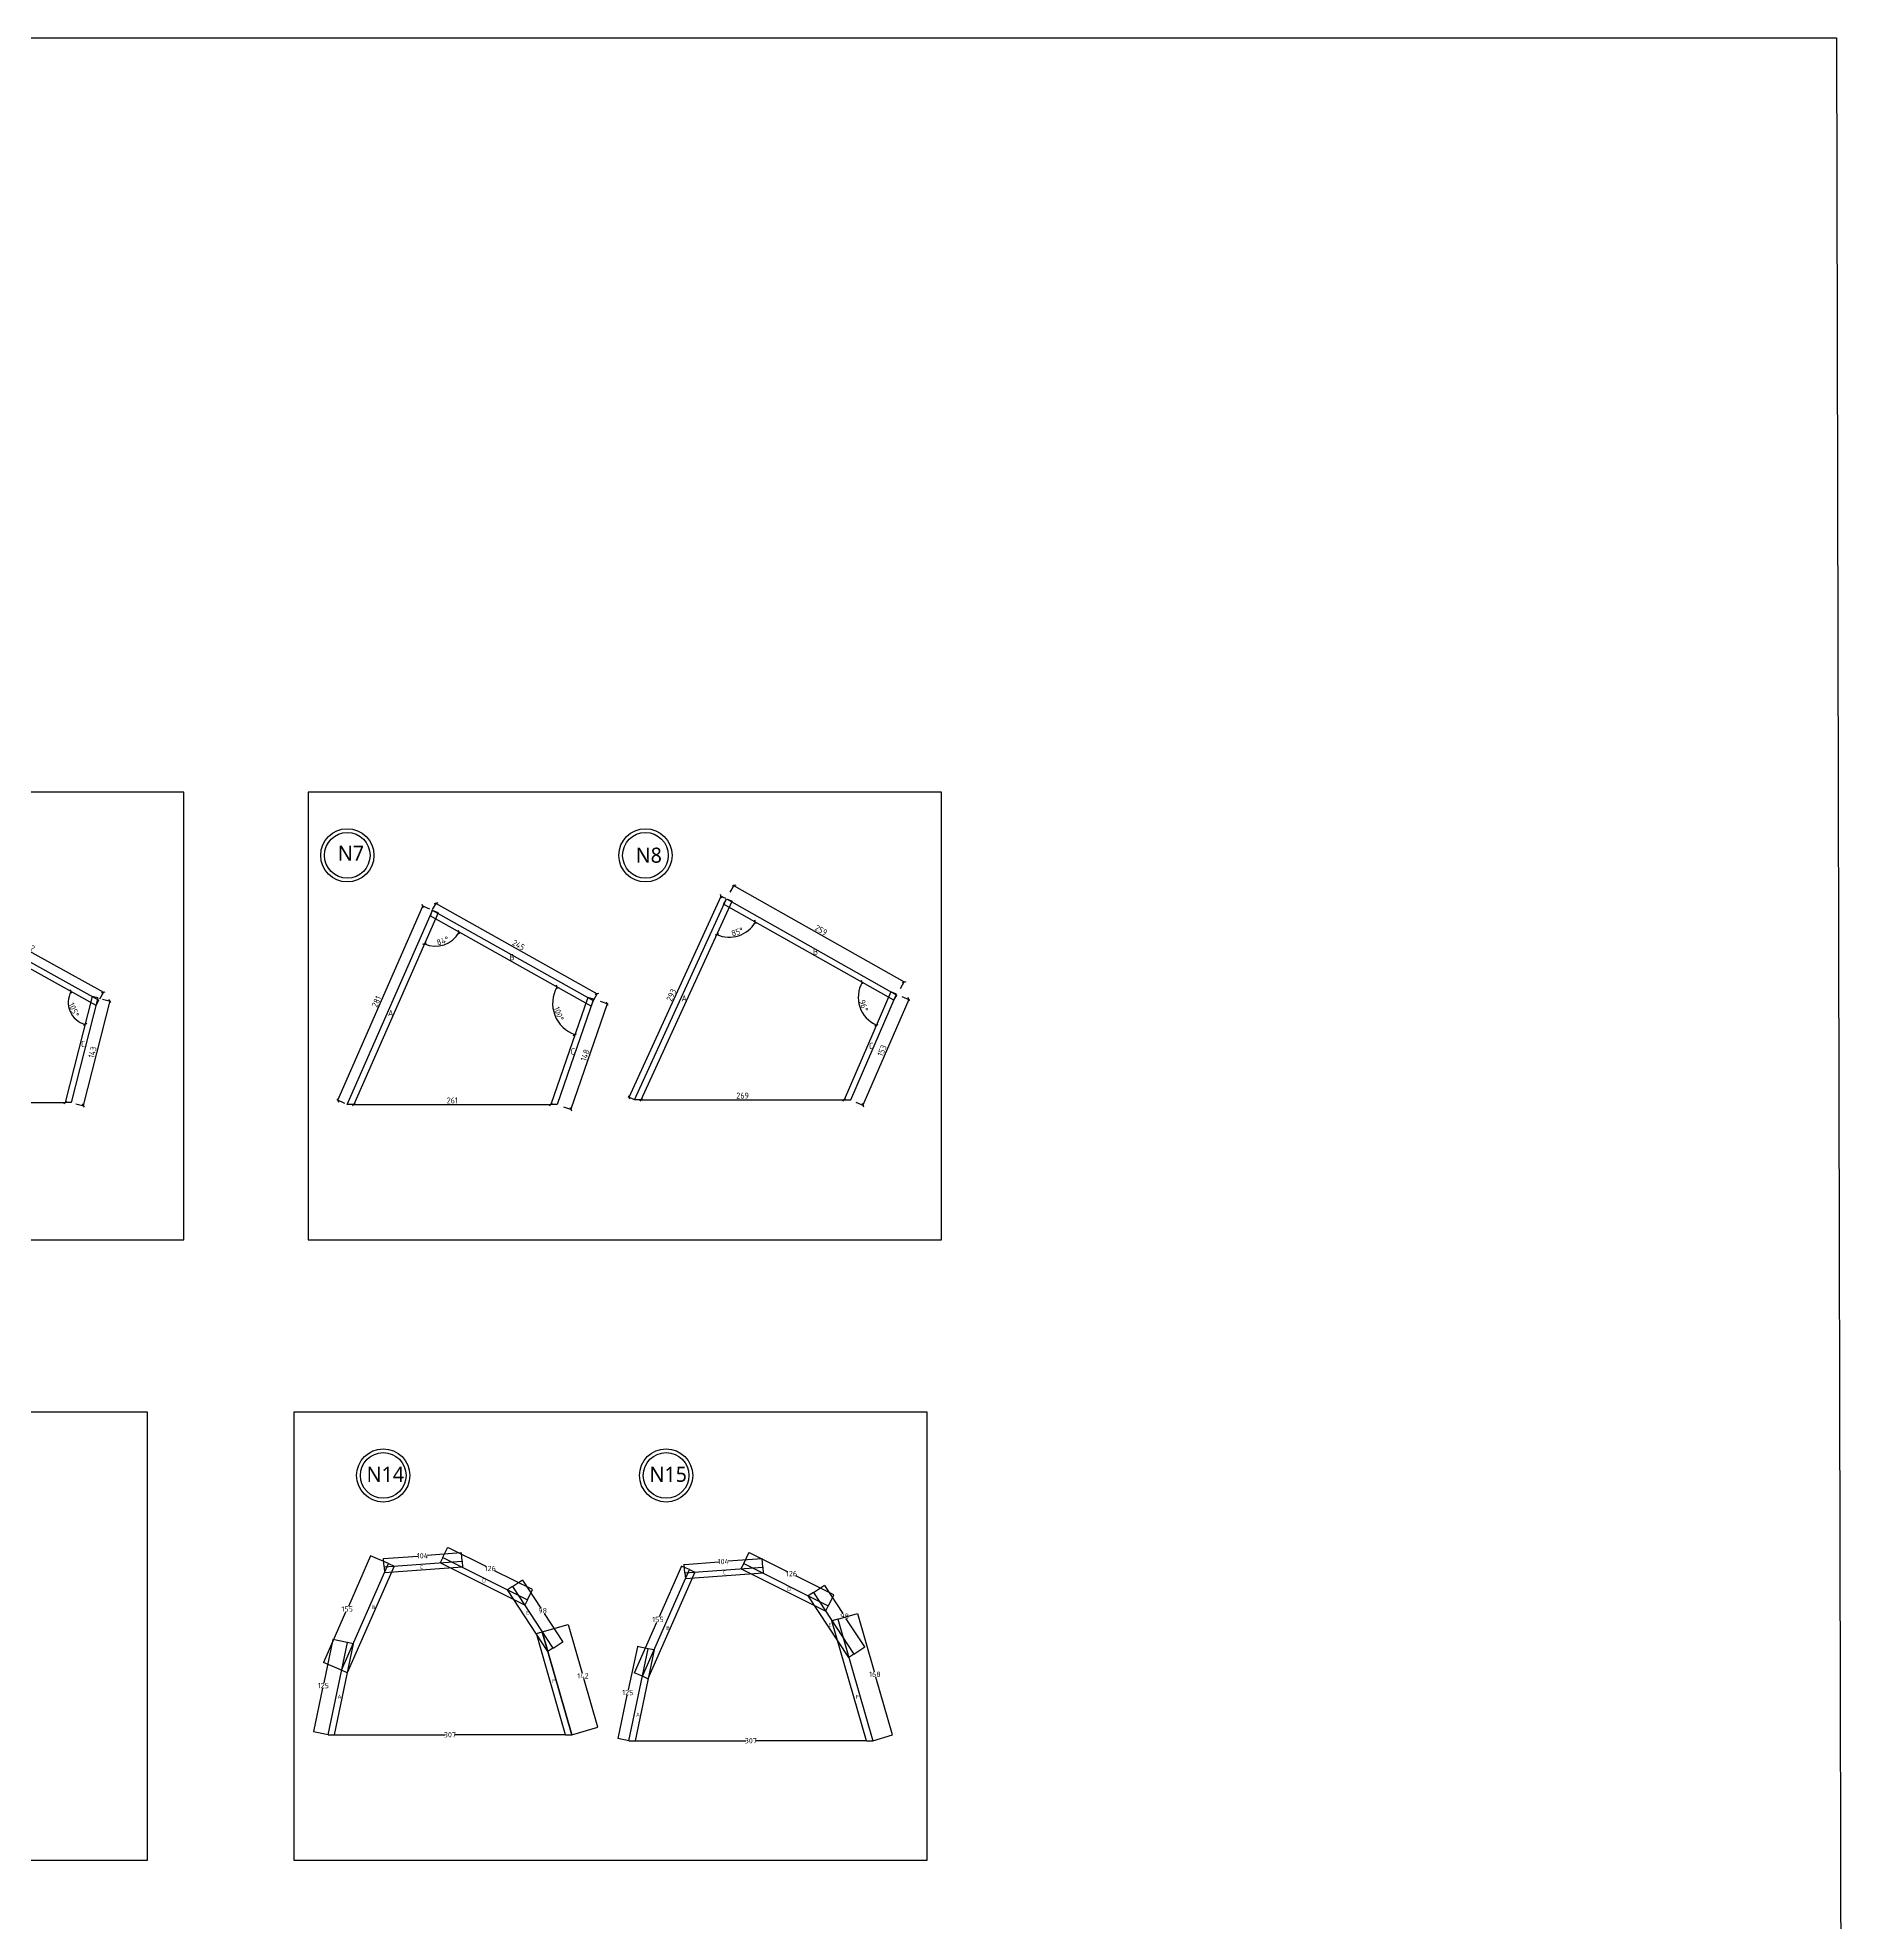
# Model space of a CAD drawing. Header units: centimetres. Extents: x -6116 to 16873, y -2889 to 4505.
# Drawn here: x 14475 to 16873, y -189 to 2310 of the extents above; entities that cross this region are included whole.
import ezdxf

# ---------------------------------------------------------------- set-up
doc = ezdxf.new("R2010")
doc.units = ezdxf.units.CM
for name, color, linetype in [('5', 5, 'Continuous'), ('frame圖框', 34, 'Continuous'), ('section剖面線', 1, 'Continuous'), ('圖層1', 253, 'Continuous')]:
    doc.layers.add(name, color=color, linetype=linetype)
doc.styles.get("Standard").update_dxf_attribs({"font": 'ISOCP.SHX', "bigfont": 'CHINESET.SHX'})
doc.dimstyles.new('AM_ISO', dxfattribs={"dimtxt": 3.5, "dimasz": 3.5, "dimexe": 1, "dimexo": 1, "dimgap": 1.5, "dimtad": 1, "dimdec": 0, "dimdsep": 46, "dimtxsty": 'Standard', "dimcen": 0, "dimclrd": 256, "dimclre": 256, "dimclrt": 2, "dimadec": 0, "dimazin": 2, "dimtp": 0.1, "dimtm": 0.1, "dimtfac": 0.71, "dimtdec": 0, "dimtmove": 0, "dimatfit": 3, "dimfxl": 1, "dimlwd": -1, "dimlwe": -1, "dimarcsym": 1})
doc.dimstyles.get("Standard").update_dxf_attribs({"dimtxt": 0.18, "dimasz": 0.18, "dimexe": 0.18, "dimexo": 0.0625, "dimgap": 0.09, "dimtad": 0, "dimtih": 1, "dimtoh": 1, "dimdec": 4, "dimzin": 0, "dimdsep": 46, "dimtxsty": 'Standard', "dimcen": 0.09, "dimadec": 0, "dimazin": 0, "dimtfac": 1, "dimtdec": 4, "dimtofl": 0, "dimtmove": 0, "dimatfit": 3, "dimfxl": 1, "dimtolj": 1, "dimtzin": 0, "dimarcsym": 0})

# ---------------------------------------------------------------- blocks, each defined once
blk = doc.blocks.new('_Oblique')
at = {"color": 0, "linetype": 'ByBlock', "lineweight": -2}
blk.add_line((-0.5, -0.5), (0.5, 0.5), dxfattribs=at)
blk = doc.blocks.new('*D642')
at = {"layer": 'DEFPOINTS', "color": 0, "transparency": 16777216}
for p in [(14349.6, 1139.3), (14360.9, 1143.3), (14360.7, 1099.1), (14552.7, 1026.6), (14258.6, 898)]:
    blk.add_point(p, dxfattribs=at)
at = {"layer": 'section剖面線', "linetype": 'ByBlock', "transparency": 16777216}
blk.add_arc((14357.5, 1135), 36, 247.3621, 330.9543, dxfattribs=at)
at = {"layer": 'section剖面線', "transparency": 16777216, "xscale": 3.5, "yscale": 3.5, "zscale": 3.5}
for p, rotation in [((14343.6, 1101.8), 157.3620541958578), ((14388.9, 1117.5), 60.95429382632139)]:
    blk.add_blockref('_Oblique', p, dxfattribs=dict(at, rotation=rotation))
at = {"layer": 'section剖面線', "transparency": 16777216, "insert": (14367.5, 1106.2), "char_height": 8, "attachment_point": 5, "rotation": 19.1582}
blk.add_mtext('84°', dxfattribs=at)
blk = doc.blocks.new('_ArchTick')
at = {"color": 0, "linetype": 'ByBlock', "const_width": 0.15}
blk.add_lwpolyline([(-0.5, -0.5), (0.5, 0.5)], dxfattribs=at)
blk = doc.blocks.new('*D643')
at = {"layer": 'DEFPOINTS', "color": 0, "transparency": 16777216}
for p in [(14349.6, 1139.3), (14515.9, 1027.6), (14547.5, 1038.6), (14552.7, 1026.6), (14511.5, 898)]:
    blk.add_point(p, dxfattribs=at)
at = {"layer": 'section剖面線', "linetype": 'ByBlock', "transparency": 16777216}
blk.add_arc((14545.4, 1030.6), 29.7, 150.9543, 255.6576, dxfattribs=at)
at = {"layer": 'section剖面線', "transparency": 16777216, "xscale": 3.5, "yscale": 3.5, "zscale": 3.5}
for p, rotation in [((14519.4, 1045), 60.95429382632167), ((14538.1, 1001.8), 345.65758619687)]:
    blk.add_blockref('_Oblique', p, dxfattribs=dict(at, rotation=rotation))
at = {"layer": 'section剖面線', "transparency": 16777216, "insert": (14523.2, 1021), "char_height": 8, "attachment_point": 5, "rotation": 293.3059}
blk.add_mtext('105°', dxfattribs=at)
blk = doc.blocks.new('*D644')
at = {"layer": 'DEFPOINTS', "color": 0, "transparency": 16777216}
for p in [(14995.8, 1145.3), (15006.3, 1149.4), (15005.6, 1105.3), (15209.4, 1025.5), (14894.8, 895.3)]:
    blk.add_point(p, dxfattribs=at)
at = {"layer": 'section剖面線', "linetype": 'ByBlock', "transparency": 16777216}
blk.add_arc((15002.8, 1141.4), 36.2, 246.3027, 330.7271, dxfattribs=at)
at = {"layer": 'section剖面線', "transparency": 16777216, "xscale": 3.5, "yscale": 3.5, "zscale": 3.5}
for p, rotation in [((15034.3, 1123.7), 60.72714215644421), ((14988.2, 1108.3), 156.3027328213684)]:
    blk.add_blockref('_Oblique', p, dxfattribs=dict(at, rotation=rotation))
at = {"layer": 'section剖面線', "transparency": 16777216, "insert": (15012.5, 1112.3), "char_height": 8, "attachment_point": 5, "rotation": 18.5149}
blk.add_mtext('84°', dxfattribs=at)
blk = doc.blocks.new('*D645')
at = {"layer": 'DEFPOINTS', "color": 0, "transparency": 16777216}
for p in [(14995.8, 1145.3), (15158.6, 1026.3), (15205, 1037.2), (15209.4, 1025.5), (15155.9, 895.2)]:
    blk.add_point(p, dxfattribs=at)
at = {"layer": 'section剖面線', "linetype": 'ByBlock', "transparency": 16777216}
blk.add_arc((15202.3, 1029.5), 43.9, 150.7271, 250.9199, dxfattribs=at)
at = {"layer": 'section剖面線', "transparency": 16777216, "xscale": 3.5, "yscale": 3.5, "zscale": 3.5}
for p, rotation in [((15164.1, 1051), 60.72714215644417), ((15188, 988), 340.9198899612462)]:
    blk.add_blockref('_Oblique', p, dxfattribs=dict(at, rotation=rotation))
at = {"layer": 'section剖面線', "transparency": 16777216, "insert": (15166.5, 1015.8), "char_height": 8, "attachment_point": 5, "rotation": 290.8235}
blk.add_mtext('100°', dxfattribs=at)
blk = doc.blocks.new('*D646')
at = {"layer": 'DEFPOINTS', "color": 0, "transparency": 16777216}
for p in [(15385.2, 1161.1), (15396.5, 1164.8), (15395.4, 1117.2), (15611, 1033.5), (15275.6, 901.6)]:
    blk.add_point(p, dxfattribs=at)
at = {"layer": 'section剖面線', "linetype": 'ByBlock', "transparency": 16777216}
blk.add_arc((15392.8, 1156.8), 39.7, 245.3364, 330.5258, dxfattribs=at)
at = {"layer": 'section剖面線', "transparency": 16777216, "xscale": 3.5, "yscale": 3.5, "zscale": 3.5}
for p, rotation in [((15427.4, 1137.3), 60.5257781036521), ((15376.2, 1120.7), 155.3363626990706)]:
    blk.add_blockref('_Oblique', p, dxfattribs=dict(at, rotation=rotation))
at = {"layer": 'section剖面線', "transparency": 16777216, "insert": (15403.4, 1124.2), "char_height": 8, "attachment_point": 5, "rotation": 17.9311}
blk.add_mtext('85°', dxfattribs=at)
blk = doc.blocks.new('*D647')
at = {"layer": 'DEFPOINTS', "color": 0, "transparency": 16777216}
for p in [(15385.2, 1161.1), (15563.9, 1035.7), (15607.2, 1044.9), (15611, 1033.5), (15545.1, 901.6)]:
    blk.add_point(p, dxfattribs=at)
at = {"layer": 'section剖面線', "linetype": 'ByBlock', "transparency": 16777216}
blk.add_arc((15604, 1037.5), 40.2, 150.5258, 246.5474, dxfattribs=at)
at = {"layer": 'section剖面線', "transparency": 16777216, "xscale": 3.5, "yscale": 3.5, "zscale": 3.5}
for p, rotation in [((15569, 1057.2), 60.52577810365254), ((15588, 1000.6), 336.5473966943403)]:
    blk.add_blockref('_Oblique', p, dxfattribs=dict(at, rotation=rotation))
at = {"layer": 'section剖面線', "transparency": 16777216, "insert": (15571.1, 1026.4), "char_height": 8, "attachment_point": 5, "rotation": 288.5366}
blk.add_mtext('96°', dxfattribs=at)
blk = doc.blocks.new('*D649')
at = {"layer": 'DEFPOINTS', "color": 0, "transparency": 16777216}
for p in [(14258.6, 898), (14511.5, 898), (14511.5, 897.9)]:
    blk.add_point(p, dxfattribs=at)
at = {"layer": 'section剖面線', "linetype": 'ByBlock', "transparency": 16777216}
for p, q in [((14258.6, 897.9), (14258.6, 896.9)), ((14258.6, 897.9), (14511.5, 897.9)), ((14511.5, 897.9), (14511.5, 896.9))]:
    blk.add_line(p, q, dxfattribs=at)
at = {"layer": 'section剖面線', "transparency": 16777216, "xscale": 3.5, "yscale": 3.5, "zscale": 3.5, "rotation": 180}
blk.add_blockref('_Oblique', (14258.6, 897.9), dxfattribs=at)
at = {"layer": 'section剖面線', "transparency": 16777216, "xscale": 3.5, "yscale": 3.5, "zscale": 3.5}
blk.add_blockref('_Oblique', (14511.5, 897.9), dxfattribs=at)
at = {"layer": 'section剖面線', "transparency": 16777216, "insert": (14385.1, 903.4), "char_height": 8, "attachment_point": 5}
blk.add_mtext('253', dxfattribs=at)
blk = doc.blocks.new('*D650')
at = {"layer": 'DEFPOINTS', "color": 0, "transparency": 16777216}
for p in [(14894.8, 895.3), (15155.9, 895.2), (15155.9, 895.2)]:
    blk.add_point(p, dxfattribs=at)
at = {"layer": 'section剖面線', "linetype": 'ByBlock', "transparency": 16777216}
for p, q in [((14894.8, 895.3), (14894.8, 896.3)), ((14894.8, 895.3), (15155.9, 895.2)), ((15155.9, 895.2), (15155.9, 896.2))]:
    blk.add_line(p, q, dxfattribs=at)
at = {"layer": 'section剖面線', "transparency": 16777216, "xscale": 3.5, "yscale": 3.5, "zscale": 3.5}
for p, rotation in [((14894.8, 895.3), 179.98281272499), ((15155.9, 895.2), 359.98281272499)]:
    blk.add_blockref('_Oblique', p, dxfattribs=dict(at, rotation=rotation))
at = {"layer": 'section剖面線', "transparency": 16777216, "insert": (15025.3, 900.7), "char_height": 8, "attachment_point": 5, "rotation": 359.9828}
blk.add_mtext('261', dxfattribs=at)
blk = doc.blocks.new('*D651')
at = {"layer": 'DEFPOINTS', "color": 0, "transparency": 16777216}
for p in [(15275.6, 901.6), (15545.1, 901.6), (15545.1, 901.6)]:
    blk.add_point(p, dxfattribs=at)
at = {"layer": 'section剖面線', "linetype": 'ByBlock', "transparency": 16777216}
for p, q in [((15275.6, 901.6), (15275.6, 902.6)), ((15275.6, 901.6), (15545.1, 901.6)), ((15545.1, 901.6), (15545.1, 902.6))]:
    blk.add_line(p, q, dxfattribs=at)
at = {"layer": 'section剖面線', "transparency": 16777216, "xscale": 3.5, "yscale": 3.5, "zscale": 3.5, "rotation": 180}
blk.add_blockref('_Oblique', (15275.6, 901.6), dxfattribs=at)
at = {"layer": 'section剖面線', "transparency": 16777216, "xscale": 3.5, "yscale": 3.5, "zscale": 3.5}
blk.add_blockref('_Oblique', (15545.1, 901.6), dxfattribs=at)
at = {"layer": 'section剖面線', "transparency": 16777216, "insert": (15410.4, 907.1), "char_height": 8, "attachment_point": 5}
blk.add_mtext('269', dxfattribs=at)
blk = doc.blocks.new('*D656')
at = {"layer": 'DEFPOINTS', "color": 0, "transparency": 16777216}
for p in [(14353.5, 1146.3), (14556.6, 1033.6), (14562.4, 1044.1)]:
    blk.add_point(p, dxfattribs=at)
at = {"layer": 'section剖面線', "linetype": 'ByBlock', "transparency": 16777216}
for p, q in [((14354.5, 1148.1), (14359.8, 1157.7)), ((14359.3, 1156.8), (14562.4, 1044.1)), ((14557.5, 1035.3), (14562.9, 1044.9))]:
    blk.add_line(p, q, dxfattribs=at)
at = {"layer": 'section剖面線', "transparency": 16777216, "xscale": 3.5, "yscale": 3.5, "zscale": 3.5}
for p, rotation in [((14359.3, 1156.8), 150.9542938263248), ((14562.4, 1044.1), 330.9542938263248)]:
    blk.add_blockref('_Oblique', p, dxfattribs=dict(at, rotation=rotation))
at = {"layer": 'section剖面線', "transparency": 16777216, "insert": (14463.5, 1105.2), "char_height": 8, "attachment_point": 5, "rotation": 330.9543}
blk.add_mtext('232', dxfattribs=at)
blk = doc.blocks.new('*D657')
at = {"layer": 'DEFPOINTS', "color": 0, "transparency": 16777216}
for p in [(14555.2, 1036.6), (14519.8, 897.9), (14535.5, 893.9)]:
    blk.add_point(p, dxfattribs=at)
at = {"layer": 'section剖面線', "linetype": 'ByBlock', "transparency": 16777216}
for p, q in [((14571, 1032.6), (14535.5, 893.9)), ((14561.3, 1035), (14571.9, 1032.3)), ((14525.8, 896.4), (14536.5, 893.7))]:
    blk.add_line(p, q, dxfattribs=at)
at = {"layer": 'section剖面線', "transparency": 16777216, "xscale": 3.5, "yscale": 3.5, "zscale": 3.5}
for p, rotation in [((14571, 1032.6), 75.65758619687077), ((14535.5, 893.9), 255.6575861968708)]:
    blk.add_blockref('_Oblique', p, dxfattribs=dict(at, rotation=rotation))
at = {"layer": 'section剖面線', "transparency": 16777216, "insert": (14547.9, 964.6), "char_height": 8, "attachment_point": 5, "rotation": 75.6576}
blk.add_mtext('143', dxfattribs=at)
blk = doc.blocks.new('*D658')
at = {"layer": 'DEFPOINTS', "color": 0, "transparency": 16777216}
for p in [(14986.3, 1158.2), (14999, 1152.7), (14886, 895.3)]:
    blk.add_point(p, dxfattribs=at)
at = {"layer": 'section剖面線', "linetype": 'ByBlock', "transparency": 16777216}
for p, q in [((14873.3, 900.9), (14986.3, 1158.2)), ((14995.4, 1154.2), (14985.3, 1158.6)), ((14882.5, 896.8), (14872.4, 901.3))]:
    blk.add_line(p, q, dxfattribs=at)
at = {"layer": 'section剖面線', "transparency": 16777216, "xscale": 3.5, "yscale": 3.5, "zscale": 3.5}
for p, rotation in [((14986.3, 1158.2), 66.3059418956743), ((14873.3, 900.9), 246.3059418956743)]:
    blk.add_blockref('_Oblique', p, dxfattribs=dict(at, rotation=rotation))
at = {"layer": 'section剖面線', "transparency": 16777216, "insert": (14924.7, 1031.8), "char_height": 8, "attachment_point": 5, "rotation": 66.3059}
blk.add_mtext('281', dxfattribs=at)
blk = doc.blocks.new('*D659')
at = {"layer": 'DEFPOINTS', "color": 0, "transparency": 16777216}
for p in [(14998.7, 1152.8), (15212.4, 1033), (15217.4, 1042.1)]:
    blk.add_point(p, dxfattribs=at)
at = {"layer": 'section剖面線', "linetype": 'ByBlock', "transparency": 16777216}
for p, q in [((14999.2, 1153.7), (15004.2, 1162.7)), ((15003.7, 1161.9), (15217.4, 1042.1)), ((15212.9, 1033.9), (15217.9, 1043))]:
    blk.add_line(p, q, dxfattribs=at)
at = {"layer": 'section剖面線', "transparency": 16777216, "xscale": 3.5, "yscale": 3.5, "zscale": 3.5}
for p, rotation in [((15003.7, 1161.9), 150.7271421564446), ((15217.4, 1042.1), 330.7271421564447)]:
    blk.add_blockref('_Oblique', p, dxfattribs=dict(at, rotation=rotation))
at = {"layer": 'section剖面線', "transparency": 16777216, "insert": (15113.3, 1106.8), "char_height": 8, "attachment_point": 5, "rotation": 330.7271}
blk.add_mtext('245', dxfattribs=at)
blk = doc.blocks.new('*D660')
at = {"layer": 'DEFPOINTS', "color": 0, "transparency": 16777216}
for p in [(15212.8, 1035.2), (15164.4, 895.2), (15182.5, 889)]:
    blk.add_point(p, dxfattribs=at)
at = {"layer": 'section剖面線', "linetype": 'ByBlock', "transparency": 16777216}
for p, q in [((15230.9, 1028.9), (15182.5, 889)), ((15221.4, 1032.2), (15231.8, 1028.6)), ((15173, 892.2), (15183.4, 888.6))]:
    blk.add_line(p, q, dxfattribs=at)
at = {"layer": 'section剖面線', "transparency": 16777216, "xscale": 3.5, "yscale": 3.5, "zscale": 3.5}
for p, rotation in [((15230.9, 1028.9), 70.9198899612488), ((15182.5, 889), 250.9198899612488)]:
    blk.add_blockref('_Oblique', p, dxfattribs=dict(at, rotation=rotation))
at = {"layer": 'section剖面線', "transparency": 16777216, "insert": (15201.5, 960.7), "char_height": 8, "attachment_point": 5, "rotation": 70.9199}
blk.add_mtext('148', dxfattribs=at)
blk = doc.blocks.new('*D661')
at = {"layer": 'DEFPOINTS', "color": 0, "transparency": 16777216}
for p in [(15382, 1171.4), (15389.2, 1168.1), (15266.8, 901.7)]:
    blk.add_point(p, dxfattribs=at)
at = {"layer": 'section剖面線', "linetype": 'ByBlock', "transparency": 16777216}
for p, q in [((15259.7, 905), (15382, 1171.4)), ((15388.3, 1168.5), (15381.1, 1171.8)), ((15265.9, 902.1), (15258.8, 905.4))]:
    blk.add_line(p, q, dxfattribs=at)
at = {"layer": 'section剖面線', "transparency": 16777216, "xscale": 3.5, "yscale": 3.5, "zscale": 3.5}
for p, rotation in [((15382, 1171.4), 65.3363626990704), ((15259.7, 905), 245.3363626990704)]:
    blk.add_blockref('_Oblique', p, dxfattribs=dict(at, rotation=rotation))
at = {"layer": 'section剖面線', "transparency": 16777216, "insert": (15315.9, 1040.5), "char_height": 8, "attachment_point": 5, "rotation": 65.3364}
blk.add_mtext('293', dxfattribs=at)
blk = doc.blocks.new('*D662')
at = {"layer": 'DEFPOINTS', "color": 0, "transparency": 16777216}
for p in [(15389.2, 1168.1), (15624.8, 1057.9), (15615, 1040.5)]:
    blk.add_point(p, dxfattribs=at)
at = {"layer": 'section剖面線', "linetype": 'ByBlock', "transparency": 16777216}
for p, q in [((15394.1, 1176.8), (15399.5, 1186.4)), ((15399, 1185.5), (15624.8, 1057.9)), ((15619.9, 1049.2), (15625.3, 1058.8))]:
    blk.add_line(p, q, dxfattribs=at)
at = {"layer": 'section剖面線', "transparency": 16777216, "xscale": 3.5, "yscale": 3.5, "zscale": 3.5}
for p, rotation in [((15399, 1185.5), 150.5257781036561), ((15624.8, 1057.9), 330.5257781036561)]:
    blk.add_blockref('_Oblique', p, dxfattribs=dict(at, rotation=rotation))
at = {"layer": 'section剖面線', "transparency": 16777216, "insert": (15514.6, 1126.5), "char_height": 8, "attachment_point": 5, "rotation": 330.5258}
blk.add_mtext('259', dxfattribs=at)
blk = doc.blocks.new('*D663')
at = {"layer": 'DEFPOINTS', "color": 0, "transparency": 16777216}
for p in [(15614.6, 1041.7), (15553.8, 901.6), (15570, 894.6)]:
    blk.add_point(p, dxfattribs=at)
at = {"layer": 'section剖面線', "linetype": 'ByBlock', "transparency": 16777216}
for p, q in [((15630.8, 1034.7), (15570, 894.6)), ((15621.6, 1038.7), (15631.7, 1034.3)), ((15560.8, 898.6), (15570.9, 894.2))]:
    blk.add_line(p, q, dxfattribs=at)
at = {"layer": 'section剖面線', "transparency": 16777216, "xscale": 3.5, "yscale": 3.5, "zscale": 3.5}
for p, rotation in [((15630.8, 1034.7), 66.54739669434113), ((15570, 894.6), 246.5473966943411)]:
    blk.add_blockref('_Oblique', p, dxfattribs=dict(at, rotation=rotation))
at = {"layer": 'section剖面線', "transparency": 16777216, "insert": (15595.3, 966.8), "char_height": 8, "attachment_point": 5, "rotation": 66.5474}
blk.add_mtext('153', dxfattribs=at)
blk = doc.blocks.new('*D684')
at = {"layer": 'DEFPOINTS', "color": 0, "transparency": 16777216}
for p in [(15285.1, 173.5), (15245.3, 54.5), (15259.6, 51.6)]:
    blk.add_point(p, dxfattribs=at)
at = {"layer": '圖層1', "color": 0, "lineweight": -2, "transparency": 16777216}
for p, q in [((15270.8, 176.3), (15258.8, 119.1)), ((15285, 173.5), (15270.7, 176.5)), ((15245.3, 54.7), (15257.3, 111.9)), ((15259.5, 51.6), (15245.1, 54.6))]:
    blk.add_line(p, q, dxfattribs=at)
at = {"layer": '圖層1', "color": 0, "transparency": 16777216}
for points in [[(15270.8, 176.3), (15270.8, 176.3), (15270.8, 176.5)], [(15245.3, 54.7), (15245.4, 54.7), (15245.3, 54.5)]]:
    blk.add_solid(points, dxfattribs=at)
at = {"layer": '圖層1', "color": 0, "transparency": 16777216, "insert": (15258.1, 115.5), "char_height": 7, "attachment_point": 5}
blk.add_mtext('\\A1;125', dxfattribs=at)
blk = doc.blocks.new('*D685')
at = {"layer": 'DEFPOINTS', "color": 0, "transparency": 16777216}
for p in [(15329.3, 283.1), (15339.8, 278.4), (15277.4, 137)]:
    blk.add_point(p, dxfattribs=at)
at = {"layer": '圖層1', "color": 0, "lineweight": -2, "transparency": 16777216}
for p, q in [((15329.2, 282.9), (15299.7, 216)), ((15339.8, 278.5), (15329.1, 283.2)), ((15267, 141.8), (15296.5, 208.8)), ((15277.4, 137), (15266.7, 141.7))]:
    blk.add_line(p, q, dxfattribs=at)
at = {"layer": '圖層1', "color": 0, "transparency": 16777216}
for points in [[(15329.2, 282.9), (15329.3, 282.9), (15329.3, 283.1)], [(15266.9, 141.8), (15267, 141.8), (15266.9, 141.6)]]:
    blk.add_solid(points, dxfattribs=at)
at = {"layer": '圖層1', "color": 0, "transparency": 16777216, "insert": (15298.1, 212.4), "char_height": 7, "attachment_point": 5}
blk.add_mtext('\\A1;155', dxfattribs=at)
blk = doc.blocks.new('*D686')
at = {"layer": 'DEFPOINTS', "color": 0, "transparency": 16777216}
for p in [(15436.5, 292.9), (15437.3, 281.7), (15333.9, 274.3)]:
    blk.add_point(p, dxfattribs=at)
at = {"layer": '圖層1', "color": 0, "lineweight": -2, "transparency": 16777216}
for p, q in [((15333.9, 274.3), (15333.1, 285.7)), ((15333.3, 285.5), (15378.8, 288.8)), ((15436.3, 292.9), (15390.8, 289.6)), ((15437.3, 281.8), (15436.5, 293.1))]:
    blk.add_line(p, q, dxfattribs=at)
at = {"layer": '圖層1', "color": 0, "transparency": 16777216}
for points in [[(15333.3, 285.5), (15333.3, 285.5), (15333.1, 285.5)], [(15436.3, 292.9), (15436.3, 292.9), (15436.5, 292.9)]]:
    blk.add_solid(points, dxfattribs=at)
at = {"layer": '圖層1', "color": 0, "transparency": 16777216, "insert": (15384.8, 289.2), "char_height": 7, "attachment_point": 5}
blk.add_mtext('\\A1;104', dxfattribs=at)
blk = doc.blocks.new('*D687')
at = {"layer": 'DEFPOINTS', "color": 0, "transparency": 16777216}
for p in [(15411.8, 286.8), (15524.1, 230.5), (15531.4, 245.1)]:
    blk.add_point(p, dxfattribs=at)
at = {"layer": '圖層1', "color": 0, "lineweight": -2, "transparency": 16777216}
for p, q in [((15411.9, 286.8), (15419.2, 301.5)), ((15419.3, 301.2), (15469.4, 276.1)), ((15531.3, 245.2), (15481.2, 270.3)), ((15524.2, 230.6), (15531.5, 245.2))]:
    blk.add_line(p, q, dxfattribs=at)
at = {"layer": '圖層1', "color": 0, "transparency": 16777216}
for points in [[(15419.3, 301.3), (15419.3, 301.2), (15419.1, 301.3)], [(15531.3, 245.2), (15531.3, 245.1), (15531.4, 245.1)]]:
    blk.add_solid(points, dxfattribs=at)
at = {"layer": '圖層1', "color": 0, "transparency": 16777216, "insert": (15475.3, 273.2), "char_height": 7, "attachment_point": 5}
blk.add_mtext('\\A1;126', dxfattribs=at)
blk = doc.blocks.new('*D688')
at = {"layer": 'DEFPOINTS', "color": 0, "transparency": 16777216}
for p in [(15504.2, 248.2), (15572.5, 175.9), (15558, 166.3)]:
    blk.add_point(p, dxfattribs=at)
at = {"layer": '圖層1', "color": 0, "lineweight": -2, "transparency": 16777216}
for p, q in [((15504.3, 248.2), (15518.9, 257.9)), ((15518.9, 257.6), (15543.3, 220.4)), ((15572.4, 176), (15548, 213.2)), ((15558, 166.4), (15572.7, 176))]:
    blk.add_line(p, q, dxfattribs=at)
at = {"layer": '圖層1', "color": 0, "transparency": 16777216}
for points in [[(15518.9, 257.6), (15518.9, 257.6), (15518.8, 257.8)], [(15572.4, 176), (15572.4, 176), (15572.5, 175.9)]]:
    blk.add_solid(points, dxfattribs=at)
at = {"layer": '圖層1', "color": 0, "transparency": 16777216, "insert": (15545.7, 216.8), "char_height": 7, "attachment_point": 5}
blk.add_mtext('\\A1;98', dxfattribs=at)
blk = doc.blocks.new('*D689')
at = {"layer": 'DEFPOINTS', "color": 0, "transparency": 16777216}
for p in [(15536.6, 212.8), (15583.1, 51.6), (15609.2, 59.1)]:
    blk.add_point(p, dxfattribs=at)
at = {"layer": '圖層1', "color": 0, "lineweight": -2, "transparency": 16777216}
for p, q in [((15536.7, 212.8), (15562.9, 220.4)), ((15562.8, 220.1), (15584.9, 143.3)), ((15609.1, 59.3), (15587, 136.1)), ((15583.2, 51.6), (15609.3, 59.2))]:
    blk.add_line(p, q, dxfattribs=at)
at = {"layer": '圖層1', "color": 0, "transparency": 16777216}
for points in [[(15562.8, 220.1), (15562.7, 220.1), (15562.7, 220.3)], [(15609.2, 59.3), (15609.1, 59.3), (15609.2, 59.1)]]:
    blk.add_solid(points, dxfattribs=at)
at = {"layer": '圖層1', "color": 0, "transparency": 16777216, "insert": (15585.9, 139.7), "char_height": 7, "attachment_point": 5}
blk.add_mtext('\\A1;168', dxfattribs=at)
blk = doc.blocks.new('*D690')
at = {"layer": 'DEFPOINTS', "color": 0, "transparency": 16777216}
for p in [(14867, 185.9), (14886, 181.9), (14860.4, 59.5)]:
    blk.add_point(p, dxfattribs=at)
at = {"layer": '圖層1', "color": 0, "lineweight": -2, "transparency": 16777216}
for p, q in [((14867, 185.7), (14855, 128.3)), ((14886, 181.9), (14866.9, 185.9)), ((14841.5, 63.7), (14853.5, 121.1)), ((14860.4, 59.6), (14841.3, 63.6))]:
    blk.add_line(p, q, dxfattribs=at)
at = {"layer": '圖層1', "color": 0, "transparency": 16777216}
for points in [[(14867, 185.7), (14867, 185.7), (14867, 185.9)], [(14841.4, 63.7), (14841.5, 63.7), (14841.4, 63.5)]]:
    blk.add_solid(points, dxfattribs=at)
at = {"layer": '圖層1', "color": 0, "transparency": 16777216, "insert": (14854.2, 124.7), "char_height": 7, "attachment_point": 5}
blk.add_mtext('\\A1;125', dxfattribs=at)
blk = doc.blocks.new('*D691')
at = {"layer": 'DEFPOINTS', "color": 0, "transparency": 16777216}
for p in [(14917, 296.9), (14940.7, 286.4), (14878.3, 145)]:
    blk.add_point(p, dxfattribs=at)
at = {"layer": '圖層1', "color": 0, "lineweight": -2, "transparency": 16777216}
for p, q in [((14916.9, 296.7), (14887.4, 229.7)), ((14940.6, 286.5), (14916.8, 297)), ((14854.7, 155.6), (14884.2, 222.6)), ((14878.2, 145), (14854.4, 155.5))]:
    blk.add_line(p, q, dxfattribs=at)
at = {"layer": '圖層1', "color": 0, "transparency": 16777216}
for points in [[(14916.9, 296.7), (14917, 296.7), (14917, 296.9)], [(14854.7, 155.6), (14854.7, 155.6), (14854.6, 155.4)]]:
    blk.add_solid(points, dxfattribs=at)
at = {"layer": '圖層1', "color": 0, "transparency": 16777216, "insert": (14885.8, 226.2), "char_height": 7, "attachment_point": 5}
blk.add_mtext('\\A1;155', dxfattribs=at)
blk = doc.blocks.new('*D692')
at = {"layer": 'DEFPOINTS', "color": 0, "transparency": 16777216}
for p in [(15037.4, 300.6), (14934.8, 282.2), (15038.2, 289.7)]:
    blk.add_point(p, dxfattribs=at)
at = {"layer": '圖層1', "color": 0, "lineweight": -2, "transparency": 16777216}
for p, q in [((15037.2, 300.6), (14991.7, 297.3)), ((15038.2, 289.7), (15037.4, 300.8)), ((14934.8, 282.3), (14934, 293.4)), ((14934.2, 293.2), (14979.6, 296.5))]:
    blk.add_line(p, q, dxfattribs=at)
at = {"layer": '圖層1', "color": 0, "transparency": 16777216}
for points in [[(15037.2, 300.6), (15037.2, 300.6), (15037.4, 300.6)], [(14934.2, 293.2), (14934.2, 293.2), (14934, 293.2)]]:
    blk.add_solid(points, dxfattribs=at)
at = {"layer": '圖層1', "color": 0, "transparency": 16777216, "insert": (14985.7, 296.9), "char_height": 7, "attachment_point": 5}
blk.add_mtext('\\A1;104', dxfattribs=at)
blk = doc.blocks.new('*D693')
at = {"layer": 'DEFPOINTS', "color": 0, "transparency": 16777216}
for p in [(15012.7, 294.7), (15131.7, 251.9), (15125, 238.5)]:
    blk.add_point(p, dxfattribs=at)
at = {"layer": '圖層1', "color": 0, "lineweight": -2, "transparency": 16777216}
for p, q in [((15012.7, 294.8), (15019.5, 308.3)), ((15019.6, 308), (15069.7, 282.9)), ((15131.5, 252), (15081.4, 277.1)), ((15125, 238.6), (15131.8, 252))]:
    blk.add_line(p, q, dxfattribs=at)
at = {"layer": '圖層1', "color": 0, "transparency": 16777216}
for points in [[(15019.6, 308.1), (15019.6, 308), (15019.4, 308.1)], [(15131.6, 252), (15131.5, 251.9), (15131.7, 251.9)]]:
    blk.add_solid(points, dxfattribs=at)
at = {"layer": '圖層1', "color": 0, "transparency": 16777216, "insert": (15075.6, 280), "char_height": 7, "attachment_point": 5}
blk.add_mtext('\\A1;126', dxfattribs=at)
blk = doc.blocks.new('*D694')
at = {"layer": 'DEFPOINTS', "color": 0, "transparency": 16777216}
for p in [(15105.1, 256.2), (15172, 183), (15158.8, 174.3)]:
    blk.add_point(p, dxfattribs=at)
at = {"layer": '圖層1', "color": 0, "lineweight": -2, "transparency": 16777216}
for p, q in [((15105.2, 256.2), (15118.5, 265)), ((15118.4, 264.7), (15142.8, 227.5)), ((15171.9, 183.1), (15147.5, 220.3)), ((15158.9, 174.3), (15172.2, 183.1))]:
    blk.add_line(p, q, dxfattribs=at)
at = {"layer": '圖層1', "color": 0, "transparency": 16777216}
for points in [[(15118.4, 264.7), (15118.4, 264.7), (15118.3, 264.9)], [(15172, 183.1), (15171.9, 183.1), (15172, 183)]]:
    blk.add_solid(points, dxfattribs=at)
at = {"layer": '圖層1', "color": 0, "transparency": 16777216, "insert": (15145.2, 223.9), "char_height": 7, "attachment_point": 5}
blk.add_mtext('\\A1;98', dxfattribs=at)
blk = doc.blocks.new('*D695')
at = {"layer": 'DEFPOINTS', "color": 0, "transparency": 16777216}
for p in [(15144.7, 195.9), (15184, 59.5), (15218.2, 69.4)]:
    blk.add_point(p, dxfattribs=at)
at = {"layer": '圖層1', "color": 0, "lineweight": -2, "transparency": 16777216}
for p, q in [((15144.7, 195.9), (15179.1, 205.8)), ((15179, 205.6), (15197.6, 141.2)), ((15218.2, 69.6), (15199.6, 134)), ((15184, 59.6), (15218.4, 69.5))]:
    blk.add_line(p, q, dxfattribs=at)
at = {"layer": '圖層1', "color": 0, "transparency": 16777216}
for points in [[(15179, 205.6), (15179, 205.6), (15179, 205.8)], [(15218.2, 69.6), (15218.2, 69.6), (15218.2, 69.4)]]:
    blk.add_solid(points, dxfattribs=at)
at = {"layer": '圖層1', "color": 0, "transparency": 16777216, "insert": (15198.6, 137.6), "char_height": 7, "attachment_point": 5}
blk.add_mtext('\\A1;142', dxfattribs=at)
blk = doc.blocks.new('*D696')
at = {"layer": 'DEFPOINTS', "color": 0, "transparency": 16777216}
for p in [(14868.6, 59.5), (15175.6, 59.5), (15175.6, 59.5)]:
    blk.add_point(p, dxfattribs=at)
at = {"layer": '圖層1', "color": 0, "lineweight": -2, "transparency": 16777216}
for p, q in [((14868.6, 59.6), (14868.6, 59.7)), ((14868.8, 59.5), (15015.7, 59.5)), ((15175.5, 59.5), (15028.5, 59.5)), ((15175.6, 59.6), (15175.6, 59.7))]:
    blk.add_line(p, q, dxfattribs=at)
at = {"layer": '圖層1', "color": 0, "transparency": 16777216}
for points in [[(14868.8, 59.6), (14868.8, 59.5), (14868.6, 59.5)], [(15175.5, 59.6), (15175.5, 59.5), (15175.6, 59.5)]]:
    blk.add_solid(points, dxfattribs=at)
at = {"layer": '圖層1', "color": 0, "transparency": 16777216, "insert": (15022.1, 59.5), "char_height": 7, "attachment_point": 5}
blk.add_mtext('\\A1;307', dxfattribs=at)
blk = doc.blocks.new('*D697')
at = {"layer": 'DEFPOINTS', "color": 0, "transparency": 16777216}
for p in [(15267.7, 51.6), (15574.8, 51.6), (15574.8, 51.6)]:
    blk.add_point(p, dxfattribs=at)
at = {"layer": '圖層1', "color": 0, "lineweight": -2, "transparency": 16777216}
for p, q in [((15267.7, 51.6), (15267.7, 51.7)), ((15267.9, 51.6), (15414.9, 51.6)), ((15574.6, 51.6), (15427.6, 51.6)), ((15574.8, 51.6), (15574.8, 51.7))]:
    blk.add_line(p, q, dxfattribs=at)
at = {"layer": '圖層1', "color": 0, "transparency": 16777216}
for points in [[(15267.9, 51.6), (15267.9, 51.5), (15267.7, 51.6)], [(15574.6, 51.6), (15574.6, 51.5), (15574.8, 51.6)]]:
    blk.add_solid(points, dxfattribs=at)
at = {"layer": '圖層1', "color": 0, "transparency": 16777216, "insert": (15421.3, 51.6), "char_height": 7, "attachment_point": 5}
blk.add_mtext('\\A1;307', dxfattribs=at)

msp = doc.modelspace()

# ---------------------------------------------------------------- linework, layer by layer
for p, q in [((14886.02096, 895.32724), (14998.9698, 1152.66522)), ((14998.66803, 1152.83438), (14995.72596, 1145.2746)), ((14998.66803, 1152.83438), (15212.3759, 1033.0402)), ((15006.30664, 1149.43693), (14999.03612, 1152.62805)), ((15266.84046, 901.68182), (15389.18472, 1168.12261)), ((15275.64346, 901.64265), (15396.46969, 1164.77749)), ((15385.21507, 1161.09889), (15389.18472, 1168.12261)), ((15610.9996, 1033.49022), (15385.21507, 1161.09889)), ((15389.18472, 1168.12261), (15614.96925, 1040.51393)), ((15389.18472, 1168.12261), (15396.46969, 1164.77749)), ((14552.68028, 1026.58482), (14349.64478, 1139.34106)), ((14353.52867, 1146.33464), (14556.56418, 1033.57839)), ((15006.30664, 1149.43693), (14894.75755, 895.28807)), ((15209.44604, 1025.51177), (14995.76701, 1145.28978)), ((14547.48963, 1038.61797), (14511.52811, 897.97038)), ((14555.23799, 1036.58818), (14519.78544, 897.93121)), ((14555.23799, 1036.58818), (14547.48963, 1038.61797)), ((14552.68028, 1026.58482), (14556.56418, 1033.57839)), ((15205.00137, 1037.17401), (15155.91056, 895.2489)), ((15212.78467, 1035.16401), (15164.37556, 895.20973)), ((15212.78467, 1035.16401), (15205.00137, 1037.17401)), ((15212.3759, 1033.0402), (15209.44604, 1025.51177)), ((15607.21151, 1044.89845), (15545.06297, 901.64265)), ((15553.80029, 901.64265), (15614.56486, 1041.70835)), ((15614.56486, 1041.70835), (15607.21151, 1044.89845)), ((15610.9996, 1033.49022), (15614.96925, 1040.51393)), ((15158.67755, 903.20931), (15158.67755, 903.24848)), ((15266.84046, 901.64265), (15266.84046, 901.68182)), ((15275.64346, 901.64265), (15266.84046, 901.64265)), ((15545.06297, 901.64265), (15553.80029, 901.64265)), ((15549.09679, 910.90165), (15549.09679, 910.94082)), ((14511.52811, 897.93121), (14511.52811, 897.97038)), ((14519.78544, 897.93121), (14511.52811, 897.93121)), ((14886.02096, 895.28807), (14886.02096, 895.32724)), ((14894.75755, 895.28807), (14886.02096, 895.28807)), ((15155.91056, 895.20973), (15155.91056, 895.2489)), ((15164.37556, 895.20973), (15155.91056, 895.20973)), ((14878.3029, 144.97847), (14940.70441, 286.42744)), ((14948.02369, 283.19847), (14885.62219, 141.74951)), ((14934.76613, 282.24553), (15038.17548, 289.67855)), ((14934.76613, 282.24553), (14935.33964, 274.26682)), ((15038.74899, 281.69985), (14935.33964, 274.26682)), ((14940.70441, 286.42744), (14948.02369, 283.19847)), ((15012.70949, 294.7429), (15009.12692, 287.59055)), ((15121.41378, 231.34664), (15009.12692, 287.59055)), ((15012.70949, 294.7429), (15124.99636, 238.49898)), ((15038.17548, 289.67855), (15038.74899, 281.69985)), ((15277.4407, 136.99337), (15339.84221, 278.44234)), ((15347.16149, 275.21337), (15284.75999, 133.7644)), ((15333.90393, 274.26042), (15437.31328, 281.69345)), ((15339.84221, 278.44234), (15347.16149, 275.21337)), ((15411.84729, 286.7578), (15408.26472, 279.60545)), ((15520.55158, 223.36153), (15408.26472, 279.60545)), ((15411.84729, 286.7578), (15524.13416, 230.51388)), ((15437.31328, 281.69345), (15437.88679, 273.71475)), ((15105.10817, 256.19957), (15098.41945, 251.81122)), ((15152.14869, 169.91738), (15098.41945, 251.81122)), ((15105.10817, 256.19957), (15158.8374, 174.30573)), ((15333.90393, 274.26042), (15334.47744, 266.28172)), ((15437.88679, 273.71475), (15334.47744, 266.28172)), ((15124.99636, 238.49898), (15121.41378, 231.34664)), ((15504.24597, 248.21447), (15497.55726, 243.82611)), ((15551.28649, 161.93227), (15497.55726, 243.82611)), ((15504.24597, 248.21447), (15557.9752, 166.32063)), ((15524.13416, 230.51388), (15520.55158, 223.36153)), ((15536.62696, 212.79167), (15528.93997, 210.576)), ((15574.77319, 51.56338), (15528.93997, 210.576)), ((15536.62696, 212.79167), (15583.09882, 51.56338)), ((14860.41592, 59.54848), (14886.02945, 181.88124)), ((14893.85963, 180.24178), (14868.58936, 59.54848)), ((14893.85963, 180.24178), (14886.02945, 181.88124)), ((15136.97713, 193.66844), (15144.67762, 195.888)), ((15175.63538, 59.54848), (15136.97713, 193.66844)), ((15183.96102, 59.59918), (15144.65156, 195.97842)), ((15144.65156, 195.92772), (15183.96102, 59.54848)), ((15158.8374, 174.30573), (15152.14869, 169.91738)), ((15259.55372, 51.56338), (15285.08159, 173.48699)), ((15292.99744, 172.25668), (15267.72716, 51.56338)), ((15292.99744, 172.25668), (15285.08159, 173.48699)), ((15557.9752, 166.32063), (15551.28649, 161.93227)), ((14885.62219, 141.74951), (14878.3029, 144.97847)), ((15284.75999, 133.7644), (15277.4407, 136.99337)), ((14860.41592, 59.54848), (14868.58936, 59.54848)), ((15175.63538, 59.54848), (15183.96102, 59.54848)), ((15183.96102, 59.54848), (15183.96102, 59.59918)), ((15259.55372, 51.56338), (15267.72716, 51.56338)), ((15574.77319, 51.56338), (15583.09882, 51.56338)), ((15583.09882, 51.56338), (15583.09882, 51.61407))]:
    msp.add_line(p, q)
at = {"layer": '5', "linetype": 'ByBlock'}
for centre, radius in [((14885.97676, 1225.70995), 35.27331), ((14885.97676, 1225.70995), 30.27331), ((15281.47738, 1225.70995), 35.27331), ((15281.47738, 1225.70995), 30.27331), ((14933.64647, 403.37976), 35.27331), ((14933.64647, 403.37976), 30.27331), ((15308.95773, 403.37976), 35.27331), ((15308.95773, 403.37976), 30.27331)]:
    msp.add_circle(centre, radius, dxfattribs=at)
at = {"layer": 'frame圖框'}
for points in [[(13829.0859, 1309.62726), (13829.0859, 715.62726), (14669.0859, 715.62726), (14669.0859, 1309.62726)], [(14834.1347, 1309.62726), (14834.1347, 715.62726), (15674.1347, 715.62726), (15674.1347, 1309.62726)], [(13781.00432, 487.29706), (13781.00432, -106.70294), (14621.00432, -106.70294), (14621.00432, 487.29706)], [(14815.23983, 487.29706), (14815.23983, -106.70294), (15655.23983, -106.70294), (15655.23983, 487.29706)]]:
    msp.add_lwpolyline(points, close=True, dxfattribs=at)
at = {"layer": 'section剖面線', "ltscale": 0.1}
msp.add_lwpolyline([(11526.70968, 2310.02356), (16861.47011, 2310.02356), (16873.32514, -2888.931), (11538.56471, -2888.931)], close=True, dxfattribs=at)

# ---------------------------------------------------------------- texts
at = {"layer": '5', "linetype": 'ByBlock', "char_height": 20, "attachment_point": 1}
for s, insert in [('{\\fMicrosoft JhengHei|b0|i0|c136|p34;N7}', (14873.4211, 1238.58842)), ('{\\fMicrosoft JhengHei|b0|i0|c136|p34;N8}', (15268.62782, 1235.92752)), ('{\\fMicrosoft JhengHei|b0|i0|c136|p34;N14}', (14911.62436, 414.90678)), ('{\\fMicrosoft JhengHei|b0|i0|c136|p34;N15}', (15286.93562, 414.90678))]:
    msp.add_mtext(s, dxfattribs=dict(at, insert=insert))
at = {"layer": '5', "linetype": 'ByBlock', "char_height": 8.2757, "attachment_point": 1, "rotation": 358.34569937}
for s, insert in [('B', (15503.79831, 1102.01973)), ('B', (15101.12524, 1094.8934)), ('A', (15329.36705, 1040.23028)), ('A', (14940.04954, 1020.83507)), ('C', (14532.90138, 979.79522)), ('C', (15578.14691, 977.23093)), ('C', (15182.33518, 969.79013))]:
    msp.add_mtext(s, dxfattribs=dict(at, insert=insert))
at = {"layer": '5', "char_height": 5, "attachment_point": 1}
for s, insert in [('C', (14982.70571, 284.2303)), ('C', (15384.2489, 277.33854)), ('D', (15064.96832, 266.45563)), ('D', (15469.49693, 254.96971)), ('B', (14918.57788, 231.1942)), ('E', (15123.33047, 223.80422)), ('B', (15309.1334, 203.4613)), ('E', (15524.42187, 207.87919)), ('F', (15157.87473, 133.14657)), ('A', (14873.09266, 112.55258)), ('F', (15560.81878, 112.3314)), ('A', (15269.09934, 88.68676))]:
    msp.add_mtext_dynamic_manual_height_columns(s, width=11.464362, gutter_width=1, heights=[0], dxfattribs=dict(at, insert=insert))

# ---------------------------------------------------------------- dimensions: what is measured, and where the dimension line sits
at = {"layer": 'section剖面線'}
for p1, p2, distance, picture, middle in [((15389.18472, 1168.12261), (15614.96925, 1040.51393), 19.98633, '*D662', (15514.61746, 1126.50677)), ((14353.52867, 1146.33464), (14556.56418, 1033.57839), 11.98401, '*D656', (14463.53542, 1105.24229)), ((14886.02096, 895.28807), (14998.9698, 1152.66522), 13.88492, '*D658', (14924.7438, 1031.76685)), ((14998.66803, 1152.83438), (15212.3759, 1033.0402), 10.36309, '*D659', (15113.27892, 1106.77537)), ((15266.84046, 901.68182), (15389.18472, 1168.12261), 7.87068, '*D661', (15315.86096, 1040.482)), ((14555.23799, 1036.58818), (14519.78544, 897.93121), 16.23832, '*D657', (14547.91535, 964.59964)), ((15212.78467, 1035.16401), (15164.37556, 895.20973), 19.13461, '*D660', (15201.46568, 960.72986)), ((15614.56486, 1041.70835), (15553.80029, 901.64265), 17.65658, '*D663', (15595.3349, 966.8373)), ((14894.75755, 895.28807), (15155.91056, 895.20973), 0, '*D650', (15025.33571, 900.74969))]:
    dim = msp.add_aligned_dim(p1=p1, p2=p2, distance=distance, dimstyle='AM_ISO', override={"dimtxt": 8, "dimblk": 'Oblique', "dimclrt": 256, "dimldrblk": 'ArchTick', "dimfxl": 10, "dimfxlon": 1}, dxfattribs=at)
    dim.commit()
    dim.dimension.update_dxf_attribs({"geometry": picture, "text_midpoint": middle})
for base, line1, line2, picture, middle in [((15395.39669, 1117.15362), ((15610.9996, 1033.49022), (15385.21507, 1161.09889)), ((15275.64346, 901.64265), (15396.46969, 1164.77749)), '*D646', (15403.35035, 1124.2323)), ((15563.86184, 1035.68113), ((15607.21151, 1044.89845), (15545.06297, 901.64265)), ((15610.9996, 1033.49022), (15385.21507, 1161.09889)), '*D647', (15571.12074, 1026.43718)), ((14360.73582, 1099.1316), ((14552.68028, 1026.58482), (14349.64478, 1139.34106)), ((14360.89835, 1143.26121), (14258.61931, 898.00955)), '*D642', (14367.47131, 1106.17227)), ((14515.8621, 1027.57183), ((14547.48963, 1038.61797), (14511.52811, 897.97038)), ((14552.68028, 1026.58482), (14349.64478, 1139.34106)), '*D643', (14523.18432, 1021.0173)), ((15005.56651, 1105.31844), ((15209.44604, 1025.51177), (14995.76701, 1145.28978)), ((15006.30664, 1149.43693), (14894.75755, 895.28807)), '*D644', (15012.50007, 1112.29653)), ((15158.57056, 1026.33585), ((15205.00137, 1037.17401), (15155.91056, 895.2489)), ((15209.44604, 1025.51177), (14995.76701, 1145.28978)), '*D645', (15166.46436, 1015.84618))]:
    dim = msp.add_angular_dim_2l(base=base, line1=line1, line2=line2, dimstyle='AM_ISO', override={"dimtxt": 8, "dimblk": 'Oblique', "dimclrt": 256, "dimldrblk": 'ArchTick', "dimfxl": 10, "dimfxlon": 1}, dxfattribs=at)
    dim.commit()
    dim.dimension.update_dxf_attribs({"geometry": picture, "text_midpoint": middle})
for base, p1, p2, picture, middle in [((14511.52811, 897.93121), (14258.61931, 898.00955), (14511.52811, 898.00955), '*D649', (14385.07371, 903.432)), ((15545.06297, 901.64265), (15275.64346, 901.64265), (15545.06297, 901.64265), '*D651', (15410.35321, 907.14344))]:
    dim = msp.add_linear_dim(base=base, p1=p1, p2=p2, dimstyle='AM_ISO', override={"dimtxt": 8, "dimblk": 'Oblique', "dimclrt": 256, "dimldrblk": 'ArchTick', "dimfxl": 10, "dimfxlon": 1}, dxfattribs=at)
    dim.commit()
    dim.dimension.update_dxf_attribs({"geometry": picture, "text_midpoint": middle})
at = {"layer": '圖層1'}
for p1, p2, distance, picture, middle in [((14934.76613, 282.24553), (15038.17548, 289.67855), 10.95382, '*D692', (14985.68548, 296.88767)), ((15012.70949, 294.7429), (15124.99636, 238.49898), 14.96294, '*D693', (15075.55413, 279.99941)), ((15411.84729, 286.7578), (15524.13416, 230.51388), 16.29728, '*D687', (15475.28952, 273.20735)), ((14878.3029, 144.97847), (14940.70441, 286.42744), 25.89541, '*D691', (14885.81133, 226.15504)), ((15277.4407, 136.99337), (15339.84221, 278.44234), 11.52532, '*D685', (15298.09667, 212.36979)), ((15333.90393, 274.26042), (15437.31328, 281.69345), 11.25464, '*D686', (15384.80171, 289.20261)), ((15105.10817, 256.19957), (15158.8374, 174.30573), 15.78983, '*D694', (15145.17484, 223.91431)), ((15504.24597, 248.21447), (15557.9752, 166.32063), 17.39181, '*D688', (15545.65208, 216.80799)), ((15144.67762, 195.888), (15183.96102, 59.54848), 35.67433, '*D695', (15198.59909, 137.59524)), ((15536.62696, 212.79167), (15583.09882, 51.61407), 27.13927, '*D689', (15585.93988, 139.72157)), ((14860.41592, 59.54848), (14886.02945, 181.88124), 19.40021, '*D690', (14854.23423, 124.69058)), ((15285.08159, 173.48699), (15259.55372, 51.56338), -14.5516, '*D684', (15258.07489, 115.50728))]:
    dim = msp.add_aligned_dim(p1=p1, p2=p2, distance=distance, dimstyle='Standard', override={"dimtxt": 7, "dimdec": 0}, dxfattribs=at)
    dim.commit()
    dim.dimension.update_dxf_attribs({"geometry": picture, "text_midpoint": middle})
for base, p1, p2, picture, middle in [((15175.63538, 59.54848), (14868.58936, 59.54848), (15175.63538, 59.54848), '*D696', (15022.11237, 59.54848)), ((15574.77319, 51.56338), (15267.72716, 51.56338), (15574.77319, 51.56338), '*D697', (15421.25017, 51.56338))]:
    dim = msp.add_linear_dim(base=base, p1=p1, p2=p2, dimstyle='Standard', override={"dimtxt": 7, "dimdec": 0}, dxfattribs=at)
    dim.commit()
    dim.dimension.update_dxf_attribs({"geometry": picture, "text_midpoint": middle})

doc.saveas('drawing.dxf')
